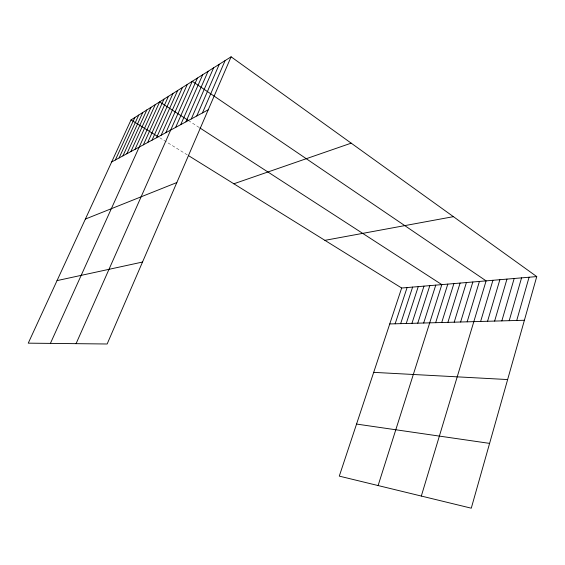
<?xml version="1.0" encoding="UTF-8"?>
<svg xmlns="http://www.w3.org/2000/svg" width="565" height="565" viewBox="0 0 565 565"><rect width="100%" height="100%" fill="white"/><g stroke="black" fill="none" stroke-linecap="round" stroke-linejoin="round"><path stroke-width="0.42" stroke-dasharray="2.83 2.12" d="M159.726 137.747L187.255 154.852M188.442 120.522L199.184 127.478"/><path stroke-width="0.85" d="M536.75 276.582L471.274 508.189L339.29 476.125L401.659 288.016L536.75 276.582L231.099 56.811L131.024 119.921L28.25 343.16L107.145 343.993L231.099 56.811M516.728 320.475L529.073 277.231M509.213 320.68L521.552 277.867M501.847 320.885L514.178 278.496M494.629 321.075L506.953 279.103M487.56 321.273L499.863 279.703M480.624 321.464L492.92 280.297M421.32 496.049L486.105 280.869L192.291 81.282L76.07 343.668M467.156 321.831L479.417 281.434M460.616 322.008L472.856 281.991M454.196 322.184L466.415 282.535M447.897 322.354L460.094 283.072M441.717 322.523L453.893 283.595M435.65 322.686L447.798 284.11M378.105 485.554L441.816 284.619L199.89 127.937M423.672 323.018L435.763 285.134M417.754 323.173L429.824 285.636M411.949 323.335L423.983 286.13M406.249 323.491L418.255 286.61M400.649 323.639L412.62 287.091M395.147 323.794L407.09 287.557M202.432 112.922L225.11 60.589M196.782 115.973L219.284 64.262M191.288 118.94L213.605 67.842M180.715 124.653L202.68 74.735M185.934 121.835L208.068 71.331M175.63 127.4L197.418 78.048M161.131 135.233L182.403 87.519M165.842 132.69L187.283 84.439M156.533 137.719L177.636 90.527M147.656 142.514L168.434 96.333M152.042 140.148L172.975 93.465M143.376 144.831L163.984 99.136M134.986 149.365L155.269 104.631M50.405 343.393L159.648 101.87L188.442 120.522M126.857 153.758L146.822 109.956M130.868 151.589L150.996 107.322M119.088 157.953L138.75 115.048M122.93 155.876L142.74 112.534M115.338 159.98L134.844 117.513M111.665 161.964L208.238 109.787M85.379 219.065L176.831 182.552M233.846 183.787L351.183 143.157M57.044 280.607L142.521 262.04M324.896 240.344L453.405 216.656M389.744 323.943L524.398 320.263M373.698 372.356L507.638 379.553M356.55 424.068L489.594 443.384M131.024 119.921L158.249 136.836M188.675 155.728L401.659 288.016"/></g></svg>
